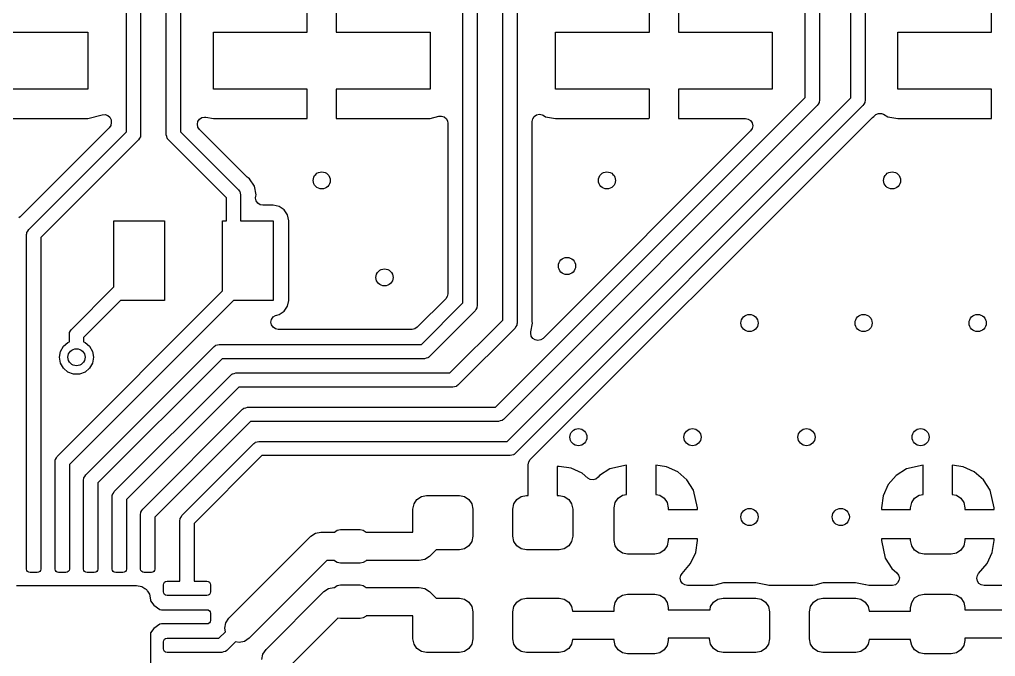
# Model space of a CAD drawing. Extents: x 5.32 to 7.68, y -5.08 to -3.12.
# Drawn here: x 5.992 to 6.666, y -4.167 to -3.728 of the extents above; entities that cross this region are included whole.
import ezdxf

# ---------------------------------------------------------------- set-up
doc = ezdxf.new("R2010")
doc.units = 0
doc.header["$MEASUREMENT"] = 0
doc.layers.add('BLACK', color=7, linetype='CONTINUOUS')

msp = doc.modelspace()

# ---------------------------------------------------------------- linework, layer by layer
at = {"layer": 'BLACK', "linetype": 'CONTINUOUS'}
for p, q in [((6.29823, -3.92316), (6.29823, -3.60756)), ((6.30807, -3.60756), (6.30807, -3.9252)), ((6.06594, -3.80505), (6.06594, -3.64897)), ((6.07579, -3.64693), (6.07579, -3.80709)), ((6.56594, -3.78147), (6.56594, -3.64693)), ((6.57579, -3.64897), (6.57579, -3.7835)), ((6.54429, -3.65677), (6.54429, -3.78346)), ((6.0935, -3.80709), (6.0935, -3.66071)), ((6.10335, -3.66275), (6.10335, -3.80505)), ((6.53445, -3.78143), (6.53445, -3.65881)), ((6.32579, -3.93497), (6.32579, -3.6863)), ((6.33563, -3.68834), (6.33563, -3.93701)), ((6.19075, -3.73622), (6.19075, -3.71595)), ((6.21083, -3.71595), (6.21083, -3.73622)), ((6.42697, -3.73622), (6.42697, -3.71595)), ((6.44705, -3.71595), (6.44705, -3.73622)), ((6.66319, -3.73622), (6.66319, -3.71595)), ((5.97461, -3.73622), (6.03937, -3.73622)), ((6.03937, -3.73622), (6.03937, -3.77559)), ((6.12598, -3.77559), (6.12598, -3.73622)), ((6.12598, -3.73622), (6.19075, -3.73622)), ((6.21083, -3.73622), (6.27559, -3.73622)), ((6.27559, -3.73622), (6.27559, -3.77559)), ((6.3622, -3.77559), (6.3622, -3.73622)), ((6.3622, -3.73622), (6.42697, -3.73622)), ((6.44705, -3.73622), (6.51181, -3.73622)), ((6.51181, -3.73622), (6.51181, -3.77559)), ((6.59843, -3.77559), (6.59843, -3.73622)), ((6.59843, -3.73622), (6.66319, -3.73622)), ((6.03937, -3.77559), (5.97461, -3.77559)), ((6.19075, -3.77559), (6.12598, -3.77559)), ((6.19075, -3.79586), (6.19075, -3.77559)), ((6.27559, -3.77559), (6.21083, -3.77559)), ((6.21083, -3.77559), (6.21083, -3.79586)), ((6.42697, -3.77559), (6.3622, -3.77559)), ((6.42697, -3.79533), (6.42697, -3.77559)), ((6.51181, -3.77559), (6.44705, -3.77559)), ((6.44705, -3.77559), (6.44705, -3.79586)), ((6.66319, -3.77559), (6.59843, -3.77559)), ((6.66319, -3.79586), (6.66319, -3.77559)), ((6.3208, -3.99508), (6.53445, -3.78143)), ((6.32871, -4.0187), (6.56594, -3.78147)), ((6.54343, -3.78588), (6.54285, -3.78694)), ((6.54409, -3.78486), (6.54343, -3.78588)), ((6.54413, -3.78461), (6.54409, -3.78486)), ((6.54418, -3.78451), (6.54413, -3.78461)), ((6.54429, -3.78346), (6.54417, -3.78433)), ((6.54417, -3.78433), (6.54418, -3.78451)), ((6.57493, -3.78592), (6.57435, -3.78698)), ((6.57558, -3.7849), (6.57493, -3.78592)), ((6.57562, -3.78465), (6.57558, -3.7849)), ((6.57567, -3.78455), (6.57562, -3.78465)), ((6.57579, -3.7835), (6.57566, -3.78437)), ((6.57566, -3.78437), (6.57567, -3.78455)), ((6.54285, -3.78694), (6.32631, -4.00348)), ((6.57435, -3.78698), (6.33423, -4.0271)), ((6.58331, -3.79313), (6.58511, -3.79239)), ((6.58511, -3.79239), (6.58706, -3.79239)), ((6.58706, -3.79239), (6.58859, -3.79296)), ((5.97461, -3.79586), (6.03936, -3.79586)), ((6.03936, -3.79586), (6.04926, -3.79321)), ((6.04926, -3.79321), (6.0512, -3.79308)), ((6.0512, -3.79308), (6.05305, -3.79371)), ((6.05305, -3.79371), (6.05452, -3.79499)), ((6.05452, -3.79499), (6.05538, -3.79674)), ((6.05555, -3.79867), (6.05517, -3.80059)), ((6.05538, -3.79674), (6.05555, -3.79804)), ((6.05555, -3.79804), (6.05555, -3.79867)), ((6.11494, -3.79987), (6.11532, -3.79796)), ((6.11532, -3.79796), (6.1164, -3.79633)), ((6.1164, -3.79633), (6.11803, -3.79525)), ((6.11803, -3.79525), (6.11994, -3.79487)), ((6.11994, -3.79487), (6.12081, -3.79495)), ((6.12081, -3.79495), (6.12599, -3.79586)), ((6.12599, -3.79586), (6.19075, -3.79586)), ((6.21083, -3.79586), (6.27559, -3.79586)), ((6.27559, -3.79586), (6.28154, -3.79426)), ((6.28154, -3.79426), (6.28349, -3.79414)), ((6.28349, -3.79414), (6.28533, -3.79476)), ((6.28533, -3.79476), (6.2868, -3.79605)), ((6.2868, -3.79605), (6.28766, -3.7978)), ((6.28766, -3.7978), (6.28783, -3.79909)), ((6.28783, -3.79909), (6.28783, -3.91678)), ((6.34602, -3.79796), (6.3464, -3.79604)), ((6.34602, -3.93501), (6.34602, -3.79796)), ((6.3464, -3.79604), (6.34749, -3.79442)), ((6.34749, -3.79442), (6.34911, -3.79334)), ((6.34911, -3.79334), (6.35102, -3.79296)), ((6.35102, -3.79296), (6.35294, -3.79334)), ((6.35294, -3.79334), (6.35352, -3.79363)), ((6.35352, -3.79363), (6.35527, -3.79464)), ((6.35527, -3.79464), (6.36221, -3.79586)), ((6.36221, -3.79586), (6.42644, -3.79586)), ((6.42644, -3.79586), (6.42697, -3.79533)), ((6.44705, -3.79586), (6.49325, -3.79586)), ((6.49325, -3.79586), (6.49516, -3.79624)), ((6.49516, -3.79624), (6.49678, -3.79732)), ((6.49678, -3.79732), (6.49786, -3.79895)), ((6.49786, -3.79895), (6.49825, -3.80086)), ((6.5652, -3.81083), (6.58028, -3.79575)), ((6.58028, -3.79575), (6.58104, -3.79513)), ((6.58104, -3.79513), (6.58191, -3.79455)), ((6.58191, -3.79455), (6.58193, -3.79451)), ((6.58193, -3.79451), (6.58331, -3.79313)), ((6.58859, -3.79296), (6.59149, -3.79464)), ((6.59149, -3.79464), (6.59843, -3.79586)), ((6.59843, -3.79586), (6.66319, -3.79586)), ((6.05409, -3.80221), (5.99255, -3.86374)), ((5.99849, -3.8725), (6.06594, -3.80505)), ((6.05517, -3.80059), (6.05409, -3.80221)), ((6.10335, -3.80505), (6.14334, -3.84504)), ((6.11532, -3.80178), (6.11494, -3.79987)), ((6.1164, -3.80341), (6.11532, -3.80178)), ((6.14928, -3.83628), (6.1164, -3.80341)), ((6.49678, -3.8044), (6.35355, -3.94763)), ((6.49786, -3.80277), (6.49678, -3.8044)), ((6.49825, -3.80086), (6.49786, -3.80277)), ((6.07435, -3.81057), (6.00689, -3.87802)), ((6.07493, -3.8095), (6.07435, -3.81057)), ((6.07558, -3.80848), (6.07493, -3.8095)), ((6.07562, -3.80823), (6.07558, -3.80848)), ((6.07567, -3.80814), (6.07562, -3.80823)), ((6.07579, -3.80709), (6.07566, -3.80795)), ((6.07566, -3.80795), (6.07567, -3.80814)), ((6.09385, -3.80825), (6.0935, -3.80709)), ((6.0941, -3.80943), (6.09385, -3.80825)), ((6.09425, -3.80964), (6.0941, -3.80943)), ((6.09428, -3.80975), (6.09425, -3.80964)), ((6.09442, -3.80986), (6.09428, -3.80975)), ((6.09495, -3.81057), (6.09442, -3.80986)), ((6.13494, -3.85056), (6.09495, -3.81057)), ((6.34477, -4.03126), (6.5652, -3.81083)), ((6.15003, -3.8369), (6.14928, -3.83628)), ((6.1509, -3.83748), (6.15003, -3.8369)), ((6.15429, -3.84255), (6.1509, -3.83748)), ((6.14334, -3.84504), (6.14387, -3.84575)), ((6.14387, -3.84575), (6.144, -3.84586)), ((6.144, -3.84586), (6.14403, -3.84597)), ((6.14403, -3.84597), (6.14419, -3.84618)), ((6.14419, -3.84618), (6.14444, -3.84736)), ((6.15548, -3.84852), (6.15429, -3.84255)), ((6.13494, -3.86636), (6.13494, -3.85056)), ((6.14444, -3.84736), (6.14478, -3.84852)), ((6.14478, -3.84852), (6.14478, -3.86636)), ((6.15518, -3.85052), (6.15527, -3.84955)), ((6.15518, -3.85076), (6.15518, -3.85052)), ((6.15556, -3.85267), (6.15518, -3.85076)), ((6.15527, -3.84955), (6.15548, -3.84852)), ((6.15664, -3.8543), (6.15556, -3.85267)), ((6.15826, -3.85538), (6.15664, -3.8543)), ((6.16018, -3.85576), (6.15826, -3.85538)), ((6.16736, -3.85576), (6.16018, -3.85576)), ((6.17142, -3.85657), (6.16736, -3.85576)), ((6.17486, -3.85886), (6.17142, -3.85657)), ((6.17715, -3.8623), (6.17486, -3.85886)), ((5.99255, -3.86374), (5.9918, -3.86436)), ((6.05736, -3.91206), (6.05736, -3.86636)), ((6.05736, -3.86636), (6.09236, -3.86636)), ((6.09236, -3.86636), (6.09236, -3.92136)), ((6.13236, -3.91486), (6.13236, -3.86636)), ((6.13236, -3.86636), (6.13494, -3.86636)), ((6.14478, -3.86636), (6.16736, -3.86636)), ((6.16736, -3.86636), (6.16736, -3.92136)), ((6.17796, -3.86636), (6.17715, -3.8623)), ((6.17796, -3.92135), (6.17796, -3.86636)), ((5.99725, -3.87459), (5.99791, -3.87357)), ((5.99791, -3.87357), (5.99849, -3.8725)), ((5.99705, -3.87598), (5.99717, -3.87512)), ((5.99705, -4.10679), (5.99705, -3.87598)), ((5.99716, -3.87494), (5.99721, -3.87484)), ((5.99717, -3.87512), (5.99716, -3.87494)), ((5.99721, -3.87484), (5.99725, -3.87459)), ((6.00689, -3.87802), (6.00689, -4.10679)), ((6.02802, -3.9414), (6.05736, -3.91206)), ((6.01817, -4.02905), (6.13236, -3.91486)), ((6.28637, -3.92032), (6.26677, -3.93991)), ((6.28745, -3.9187), (6.28637, -3.92032)), ((6.28783, -3.91678), (6.28745, -3.9187)), ((6.13978, -3.92136), (6.02657, -4.03457)), ((6.06198, -3.92136), (6.03642, -3.94692)), ((6.09236, -3.92136), (6.06198, -3.92136)), ((6.16736, -3.92136), (6.13978, -3.92136)), ((6.17486, -3.92885), (6.17715, -3.92541)), ((6.17715, -3.92541), (6.17796, -3.92135)), ((6.26962, -3.95177), (6.29823, -3.92316)), ((6.30787, -3.92659), (6.30721, -3.92761)), ((6.3079, -3.92634), (6.30787, -3.92659)), ((6.30796, -3.92625), (6.3079, -3.92634)), ((6.30807, -3.9252), (6.30795, -3.92606)), ((6.30795, -3.92606), (6.30796, -3.92625)), ((6.16614, -3.93446), (6.16722, -3.93284)), ((6.16722, -3.93284), (6.16885, -3.93176)), ((6.16885, -3.93176), (6.16978, -3.93147)), ((6.16978, -3.93147), (6.17142, -3.93115)), ((6.17142, -3.93115), (6.17486, -3.92885)), ((6.30663, -3.92868), (6.27513, -3.96017)), ((6.30721, -3.92761), (6.30663, -3.92868)), ((6.16576, -3.93638), (6.16614, -3.93446)), ((6.16614, -3.93829), (6.16576, -3.93638)), ((6.16722, -3.93991), (6.16614, -3.93829)), ((6.16885, -3.941), (6.16722, -3.93991)), ((6.26677, -3.93991), (6.26515, -3.941)), ((6.2893, -3.97146), (6.32579, -3.93497)), ((6.33419, -3.94049), (6.29482, -3.97986)), ((6.33477, -3.93942), (6.33419, -3.94049)), ((6.33543, -3.93841), (6.33477, -3.93942)), ((6.33546, -3.93815), (6.33543, -3.93841)), ((6.33552, -3.93806), (6.33546, -3.93815)), ((6.33563, -3.93701), (6.3355, -3.93788)), ((6.3355, -3.93788), (6.33552, -3.93806)), ((6.34511, -3.94312), (6.34632, -3.93701)), ((6.34612, -3.93598), (6.34602, -3.93501)), ((6.34632, -3.93701), (6.34612, -3.93598)), ((6.02657, -3.94488), (6.0267, -3.94401)), ((6.02657, -3.95004), (6.02657, -3.94488)), ((6.02669, -3.94383), (6.02674, -3.94374)), ((6.0267, -3.94401), (6.02669, -3.94383)), ((6.02674, -3.94374), (6.02678, -3.94348)), ((6.02678, -3.94348), (6.02743, -3.94247)), ((6.02743, -3.94247), (6.02802, -3.9414)), ((6.03642, -3.94692), (6.03642, -3.95004)), ((6.17076, -3.94138), (6.16885, -3.941)), ((6.26324, -3.94138), (6.17076, -3.94138)), ((6.26515, -3.941), (6.26324, -3.94138)), ((6.34501, -3.94409), (6.34511, -3.94312)), ((6.34539, -3.94601), (6.34501, -3.94409)), ((6.34648, -3.94763), (6.34539, -3.94601)), ((6.3481, -3.94871), (6.34648, -3.94763)), ((6.35355, -3.94763), (6.35193, -3.94871)), ((6.0204, -3.95659), (6.02245, -3.95304)), ((6.02245, -3.95304), (6.02559, -3.9504)), ((6.02559, -3.9504), (6.02657, -3.95004)), ((6.03642, -3.95004), (6.0374, -3.9504)), ((6.0374, -3.9504), (6.04054, -3.95304)), ((6.03786, -4.0418), (6.12644, -3.95321)), ((6.04054, -3.95304), (6.04259, -3.95659)), ((6.12644, -3.95321), (6.12714, -3.95269)), ((6.12714, -3.95269), (6.12726, -3.95255)), ((6.12726, -3.95255), (6.12737, -3.95252)), ((6.12737, -3.95252), (6.12757, -3.95237)), ((6.12757, -3.95237), (6.12876, -3.95211)), ((6.12876, -3.95211), (6.12992, -3.95177)), ((6.12992, -3.95177), (6.26962, -3.95177)), ((6.35001, -3.94909), (6.3481, -3.94871)), ((6.35193, -3.94871), (6.35001, -3.94909)), ((6.01969, -3.96063), (6.0204, -3.95659)), ((6.0204, -3.96467), (6.01969, -3.96063)), ((6.04259, -3.95659), (6.04331, -3.96063)), ((6.04331, -3.96063), (6.04259, -3.96467)), ((6.274, -3.96102), (6.27282, -3.96127)), ((6.27421, -3.96087), (6.274, -3.96102)), ((6.27431, -3.96083), (6.27421, -3.96087)), ((6.27443, -3.9607), (6.27431, -3.96083)), ((6.27513, -3.96017), (6.27443, -3.9607)), ((6.02245, -3.96822), (6.0204, -3.96467)), ((6.04259, -3.96467), (6.04054, -3.96822)), ((6.13196, -3.96161), (6.04626, -4.04731)), ((6.27165, -3.96161), (6.13196, -3.96161)), ((6.27282, -3.96127), (6.27165, -3.96161)), ((6.02559, -3.97086), (6.02245, -3.96822)), ((6.02945, -3.97226), (6.02559, -3.97086)), ((6.03355, -3.97226), (6.02945, -3.97226)), ((6.0374, -3.97086), (6.03355, -3.97226)), ((6.04054, -3.96822), (6.0374, -3.97086)), ((6.05754, -4.05333), (6.13797, -3.9729)), ((6.13797, -3.9729), (6.13867, -3.97237)), ((6.13867, -3.97237), (6.13879, -3.97224)), ((6.13879, -3.97224), (6.1389, -3.97221)), ((6.1389, -3.97221), (6.1391, -3.97205)), ((6.1391, -3.97205), (6.14029, -3.9718)), ((6.14029, -3.9718), (6.14145, -3.97146)), ((6.14145, -3.97146), (6.2893, -3.97146)), ((6.14349, -3.9813), (6.06594, -4.05884)), ((6.29134, -3.9813), (6.14349, -3.9813)), ((6.2925, -3.98096), (6.29134, -3.9813)), ((6.29369, -3.9807), (6.2925, -3.98096)), ((6.29389, -3.98055), (6.29369, -3.9807)), ((6.294, -3.98052), (6.29389, -3.98055)), ((6.29412, -3.98038), (6.294, -3.98052)), ((6.29482, -3.97986), (6.29412, -3.98038)), ((6.07723, -4.06542), (6.14613, -3.99652)), ((6.14613, -3.99652), (6.14683, -3.996)), ((6.14683, -3.996), (6.14695, -3.99586)), ((6.14695, -3.99586), (6.14705, -3.99583)), ((6.14705, -3.99583), (6.14726, -3.99568)), ((6.14726, -3.99568), (6.14844, -3.99542)), ((6.14844, -3.99542), (6.14961, -3.99508)), ((6.14961, -3.99508), (6.3208, -3.99508)), ((6.15164, -4.00492), (6.08563, -4.07094)), ((6.32283, -4.00492), (6.15164, -4.00492)), ((6.324, -4.00458), (6.32283, -4.00492)), ((6.32518, -4.00432), (6.324, -4.00458)), ((6.32539, -4.00417), (6.32518, -4.00432)), ((6.32549, -4.00414), (6.32539, -4.00417)), ((6.32561, -4.004), (6.32549, -4.00414)), ((6.32631, -4.00348), (6.32561, -4.004)), ((6.1043, -4.06985), (6.154, -4.02014)), ((6.154, -4.02014), (6.1547, -4.01962)), ((6.1547, -4.01962), (6.15482, -4.01948)), ((6.15482, -4.01948), (6.15493, -4.01945)), ((6.15493, -4.01945), (6.15513, -4.0193)), ((6.15513, -4.0193), (6.15632, -4.01904)), ((6.15632, -4.01904), (6.15748, -4.0187)), ((6.15748, -4.0187), (6.32871, -4.0187)), ((6.15952, -4.02854), (6.1127, -4.07537)), ((6.33075, -4.02854), (6.15952, -4.02854)), ((6.33191, -4.0282), (6.33075, -4.02854)), ((6.3331, -4.02795), (6.33191, -4.0282)), ((6.3333, -4.02779), (6.3331, -4.02795)), ((6.33341, -4.02776), (6.3333, -4.02779)), ((6.33353, -4.02763), (6.33341, -4.02776)), ((6.33423, -4.0271), (6.33353, -4.02763)), ((6.01673, -4.03253), (6.01686, -4.03166)), ((6.01673, -4.10679), (6.01673, -4.03253)), ((6.01685, -4.03148), (6.0169, -4.03138)), ((6.01686, -4.03166), (6.01685, -4.03148)), ((6.0169, -4.03138), (6.01693, -4.03113)), ((6.01693, -4.03113), (6.01759, -4.03011)), ((6.01759, -4.03011), (6.01817, -4.02905)), ((6.02657, -4.03457), (6.02657, -4.10679)), ((6.34331, -4.03479), (6.34369, -4.03288)), ((6.34331, -4.0561), (6.34331, -4.03479)), ((6.34369, -4.03288), (6.34477, -4.03126)), ((6.41122, -4.03512), (6.3997, -4.03763)), ((6.41122, -4.05526), (6.41122, -4.03512)), ((6.43886, -4.03615), (6.4313, -4.03507)), ((6.4313, -4.03507), (6.4313, -4.05526)), ((6.61594, -4.03512), (6.60443, -4.03763)), ((6.61594, -4.05526), (6.61594, -4.03512)), ((6.64358, -4.03615), (6.63602, -4.03507)), ((6.63602, -4.03507), (6.63602, -4.05526)), ((6.03728, -4.04286), (6.03786, -4.0418)), ((6.36457, -4.03594), (6.36339, -4.03594)), ((6.36339, -4.03594), (6.36339, -4.0561)), ((6.37291, -4.03714), (6.36457, -4.03594)), ((6.38058, -4.04064), (6.37291, -4.03714)), ((6.38444, -4.04398), (6.38058, -4.04064)), ((6.3997, -4.03763), (6.39261, -4.04219)), ((6.44652, -4.03965), (6.43886, -4.03615)), ((6.45289, -4.04517), (6.44652, -4.03965)), ((6.60443, -4.03763), (6.59734, -4.04219)), ((6.65125, -4.03965), (6.64358, -4.03615)), ((6.65762, -4.04517), (6.65125, -4.03965)), ((6.03642, -4.04528), (6.03654, -4.04441)), ((6.03642, -4.10679), (6.03642, -4.04528)), ((6.03653, -4.04423), (6.03658, -4.04413)), ((6.03654, -4.04441), (6.03653, -4.04423)), ((6.03658, -4.04413), (6.03662, -4.04388)), ((6.03662, -4.04388), (6.03728, -4.04286)), ((6.04626, -4.04731), (6.04626, -4.10679)), ((6.38614, -4.04495), (6.38444, -4.04398)), ((6.38807, -4.04519), (6.38614, -4.04495)), ((6.38995, -4.04468), (6.38807, -4.04519)), ((6.39149, -4.04348), (6.38995, -4.04468)), ((6.39261, -4.04219), (6.39149, -4.04348)), ((6.45745, -4.05226), (6.45289, -4.04517)), ((6.59182, -4.04855), (6.58832, -4.05622)), ((6.59734, -4.04219), (6.59182, -4.04855)), ((6.66217, -4.05226), (6.65762, -4.04517)), ((6.05627, -4.05566), (6.05631, -4.05541)), ((6.05631, -4.05541), (6.05696, -4.05439)), ((6.05696, -4.05439), (6.05754, -4.05333)), ((6.40833, -4.05583), (6.41122, -4.05526)), ((6.4313, -4.05526), (6.43419, -4.05583)), ((6.46013, -4.06457), (6.45745, -4.05226)), ((6.61306, -4.05583), (6.61594, -4.05526)), ((6.63602, -4.05526), (6.63891, -4.05583)), ((6.66485, -4.06457), (6.66217, -4.05226)), ((6.0561, -4.05681), (6.05623, -4.05594)), ((6.0561, -4.10679), (6.0561, -4.05681)), ((6.05622, -4.05576), (6.05627, -4.05566)), ((6.05623, -4.05594), (6.05622, -4.05576)), ((6.06594, -4.05884), (6.06594, -4.10679)), ((6.26378, -4.06545), (6.26449, -4.06187)), ((6.26449, -4.06187), (6.26652, -4.05884)), ((6.26652, -4.05884), (6.26955, -4.05681)), ((6.26955, -4.05681), (6.27313, -4.0561)), ((6.27313, -4.0561), (6.29577, -4.0561)), ((6.29577, -4.0561), (6.29935, -4.05681)), ((6.29935, -4.05681), (6.30238, -4.05884)), ((6.30238, -4.05884), (6.30441, -4.06187)), ((6.30441, -4.06187), (6.30512, -4.06545)), ((6.33268, -4.06545), (6.33339, -4.06187)), ((6.33339, -4.06187), (6.33542, -4.05884)), ((6.33542, -4.05884), (6.33845, -4.05681)), ((6.33845, -4.05681), (6.34203, -4.0561)), ((6.34203, -4.0561), (6.34331, -4.0561)), ((6.36339, -4.0561), (6.36467, -4.0561)), ((6.36467, -4.0561), (6.36824, -4.05681)), ((6.36824, -4.05681), (6.37128, -4.05884)), ((6.37128, -4.05884), (6.3733, -4.06187)), ((6.3733, -4.06187), (6.37402, -4.06545)), ((6.40256, -4.06447), (6.40327, -4.06089)), ((6.40327, -4.06089), (6.4053, -4.05786)), ((6.4053, -4.05786), (6.40833, -4.05583)), ((6.43419, -4.05583), (6.43722, -4.05786)), ((6.43722, -4.05786), (6.43925, -4.06089)), ((6.43925, -4.06089), (6.43996, -4.06447)), ((6.58832, -4.05622), (6.58712, -4.06457)), ((6.60728, -4.06447), (6.608, -4.06089)), ((6.608, -4.06089), (6.61002, -4.05786)), ((6.61002, -4.05786), (6.61306, -4.05583)), ((6.63891, -4.05583), (6.64195, -4.05786)), ((6.64195, -4.05786), (6.64397, -4.06089)), ((6.64397, -4.06089), (6.64469, -4.06447)), ((6.07579, -4.0689), (6.07591, -4.06803)), ((6.07579, -4.10679), (6.07579, -4.0689)), ((6.0759, -4.06785), (6.07595, -4.06775)), ((6.07591, -4.06803), (6.0759, -4.06785)), ((6.07595, -4.06775), (6.07599, -4.0675)), ((6.07599, -4.0675), (6.07665, -4.06648)), ((6.07665, -4.06648), (6.07723, -4.06542)), ((6.26378, -4.0813), (6.26378, -4.06545)), ((6.30512, -4.06545), (6.30512, -4.08415)), ((6.33268, -4.08415), (6.33268, -4.06545)), ((6.37402, -4.06545), (6.37402, -4.08415)), ((6.40256, -4.08711), (6.40256, -4.06447)), ((6.43996, -4.06447), (6.43996, -4.06575)), ((6.43996, -4.06575), (6.46013, -4.06575)), ((6.46013, -4.06575), (6.46013, -4.06457)), ((6.58712, -4.06457), (6.58712, -4.06575)), ((6.58712, -4.06575), (6.60728, -4.06575)), ((6.60728, -4.06575), (6.60728, -4.06447)), ((6.64469, -4.06447), (6.64469, -4.06575)), ((6.64469, -4.06575), (6.66485, -4.06575)), ((6.66485, -4.06575), (6.66485, -4.06457)), ((6.08563, -4.07094), (6.08563, -4.10679)), ((6.10285, -4.07333), (6.10298, -4.07246)), ((6.10285, -4.11516), (6.10285, -4.07333)), ((6.10297, -4.07228), (6.10302, -4.07218)), ((6.10298, -4.07246), (6.10297, -4.07228)), ((6.10302, -4.07218), (6.10306, -4.07193)), ((6.10306, -4.07193), (6.10371, -4.07091)), ((6.10371, -4.07091), (6.1043, -4.06985)), ((6.1127, -4.07537), (6.1127, -4.11516)), ((6.19324, -4.08418), (6.19643, -4.08205)), ((6.19643, -4.08205), (6.2002, -4.0813)), ((6.2002, -4.0813), (6.20953, -4.0813)), ((6.20953, -4.0813), (6.20957, -4.08123)), ((6.20957, -4.08123), (6.21146, -4.07997)), ((6.21146, -4.07997), (6.21368, -4.07953)), ((6.21368, -4.07953), (6.22726, -4.07953)), ((6.22726, -4.07953), (6.22949, -4.07997)), ((6.22949, -4.07997), (6.23137, -4.08123)), ((6.23137, -4.08123), (6.23142, -4.0813)), ((6.23142, -4.0813), (6.26378, -4.0813)), ((6.13674, -4.14068), (6.19324, -4.08418)), ((6.19324, -4.08418), (6.19324, -4.08418)), ((6.30441, -4.08773), (6.30238, -4.09077)), ((6.30512, -4.08415), (6.30441, -4.08773)), ((6.33339, -4.08773), (6.33268, -4.08415)), ((6.33542, -4.09077), (6.33339, -4.08773)), ((6.3733, -4.08773), (6.37128, -4.09077)), ((6.37402, -4.08415), (6.3733, -4.08773)), ((6.40327, -4.09068), (6.40256, -4.08711)), ((6.43996, -4.08711), (6.43925, -4.09068)), ((6.46013, -4.08583), (6.43996, -4.08583)), ((6.43996, -4.08583), (6.43996, -4.08711)), ((6.45893, -4.09535), (6.46013, -4.08701)), ((6.46013, -4.08701), (6.46013, -4.08583)), ((6.60728, -4.08583), (6.58712, -4.08583)), ((6.58712, -4.08583), (6.58712, -4.08701)), ((6.58712, -4.08701), (6.58979, -4.09931)), ((6.60728, -4.08711), (6.60728, -4.08583)), ((6.608, -4.09068), (6.60728, -4.08711)), ((6.64469, -4.08711), (6.64397, -4.09068)), ((6.66485, -4.08583), (6.64469, -4.08583)), ((6.64469, -4.08583), (6.64469, -4.08711)), ((6.66365, -4.09535), (6.66485, -4.08701)), ((6.66485, -4.08701), (6.66485, -4.08583)), ((6.27967, -4.0935), (6.27507, -4.0981)), ((6.29577, -4.0935), (6.27967, -4.0935)), ((6.29935, -4.09279), (6.29577, -4.0935)), ((6.30238, -4.09077), (6.29935, -4.09279)), ((6.33845, -4.09279), (6.33542, -4.09077)), ((6.34203, -4.0935), (6.33845, -4.09279)), ((6.36467, -4.0935), (6.34203, -4.0935)), ((6.36824, -4.09279), (6.36467, -4.0935)), ((6.37128, -4.09077), (6.36824, -4.09279)), ((6.4053, -4.09372), (6.40327, -4.09068)), ((6.40833, -4.09574), (6.4053, -4.09372)), ((6.41191, -4.09646), (6.40833, -4.09574)), ((6.43419, -4.09574), (6.43061, -4.09646)), ((6.43722, -4.09372), (6.43419, -4.09574)), ((6.43925, -4.09068), (6.43722, -4.09372)), ((6.45543, -4.10302), (6.45893, -4.09535)), ((6.61002, -4.09372), (6.608, -4.09068)), ((6.61306, -4.09574), (6.61002, -4.09372)), ((6.61663, -4.09646), (6.61306, -4.09574)), ((6.63891, -4.09574), (6.63533, -4.09646)), ((6.64195, -4.09372), (6.63891, -4.09574)), ((6.64397, -4.09068), (6.64195, -4.09372)), ((6.66015, -4.10302), (6.66365, -4.09535)), ((6.20427, -4.10098), (6.15066, -4.1546)), ((6.20953, -4.10098), (6.20427, -4.10098)), ((6.20957, -4.10106), (6.20953, -4.10098)), ((6.21146, -4.10231), (6.20957, -4.10106)), ((6.21368, -4.10276), (6.21146, -4.10231)), ((6.22949, -4.10231), (6.22726, -4.10276)), ((6.23137, -4.10106), (6.22949, -4.10231)), ((6.23142, -4.10098), (6.23137, -4.10106)), ((6.26811, -4.10098), (6.23142, -4.10098)), ((6.27188, -4.10024), (6.26811, -4.10098)), ((6.27507, -4.0981), (6.27188, -4.10024)), ((6.43061, -4.09646), (6.41191, -4.09646)), ((6.58979, -4.09931), (6.59435, -4.1064)), ((6.63533, -4.09646), (6.61663, -4.09646)), ((5.99723, -4.10773), (5.99705, -4.10679)), ((5.99777, -4.10853), (5.99723, -4.10773)), ((5.99857, -4.10906), (5.99777, -4.10853)), ((5.99951, -4.10925), (5.99857, -4.10906)), ((6.00443, -4.10925), (5.99951, -4.10925)), ((6.00537, -4.10906), (6.00443, -4.10925)), ((6.00617, -4.10853), (6.00537, -4.10906)), ((6.0067, -4.10773), (6.00617, -4.10853)), ((6.00689, -4.10679), (6.0067, -4.10773)), ((6.01692, -4.10773), (6.01673, -4.10679)), ((6.01745, -4.10853), (6.01692, -4.10773)), ((6.01825, -4.10906), (6.01745, -4.10853)), ((6.01919, -4.10925), (6.01825, -4.10906)), ((6.02411, -4.10925), (6.01919, -4.10925)), ((6.02506, -4.10906), (6.02411, -4.10925)), ((6.02585, -4.10853), (6.02506, -4.10906)), ((6.02639, -4.10773), (6.02585, -4.10853)), ((6.02657, -4.10679), (6.02639, -4.10773)), ((6.0366, -4.10773), (6.03642, -4.10679)), ((6.03714, -4.10853), (6.0366, -4.10773)), ((6.03794, -4.10906), (6.03714, -4.10853)), ((6.03888, -4.10925), (6.03794, -4.10906)), ((6.0438, -4.10925), (6.03888, -4.10925)), ((6.04474, -4.10906), (6.0438, -4.10925)), ((6.04554, -4.10853), (6.04474, -4.10906)), ((6.04607, -4.10773), (6.04554, -4.10853)), ((6.04626, -4.10679), (6.04607, -4.10773)), ((6.05629, -4.10773), (6.0561, -4.10679)), ((6.05682, -4.10853), (6.05629, -4.10773)), ((6.05762, -4.10906), (6.05682, -4.10853)), ((6.05856, -4.10925), (6.05762, -4.10906)), ((6.06348, -4.10925), (6.05856, -4.10925)), ((6.06443, -4.10906), (6.06348, -4.10925)), ((6.06522, -4.10853), (6.06443, -4.10906)), ((6.06576, -4.10773), (6.06522, -4.10853)), ((6.06594, -4.10679), (6.06576, -4.10773)), ((6.07597, -4.10773), (6.07579, -4.10679)), ((6.07651, -4.10853), (6.07597, -4.10773)), ((6.07731, -4.10906), (6.07651, -4.10853)), ((6.07825, -4.10925), (6.07731, -4.10906)), ((6.08317, -4.10925), (6.07825, -4.10925)), ((6.08411, -4.10906), (6.08317, -4.10925)), ((6.08491, -4.10853), (6.08411, -4.10906)), ((6.08544, -4.10773), (6.08491, -4.10853)), ((6.08563, -4.10679), (6.08544, -4.10773)), ((6.22726, -4.10276), (6.21368, -4.10276)), ((6.44949, -4.10988), (6.45543, -4.10302)), ((6.59435, -4.1064), (6.59778, -4.10937)), ((6.59778, -4.10937), (6.59897, -4.11091)), ((6.65421, -4.10988), (6.66015, -4.10302)), ((6.09172, -4.11668), (6.09226, -4.11588)), ((6.09226, -4.11588), (6.09305, -4.11534)), ((6.09305, -4.11534), (6.094, -4.11516)), ((6.094, -4.11516), (6.10285, -4.11516)), ((6.1127, -4.11516), (6.12156, -4.11516)), ((6.12156, -4.11516), (6.1225, -4.11534)), ((6.1225, -4.11534), (6.1233, -4.11588)), ((6.1233, -4.11588), (6.12383, -4.11668)), ((6.44826, -4.11315), (6.44864, -4.11124)), ((6.44864, -4.11506), (6.44826, -4.11315)), ((6.44864, -4.11124), (6.44949, -4.10988)), ((6.44973, -4.11669), (6.44864, -4.11506)), ((6.59925, -4.11473), (6.59828, -4.11642)), ((6.59897, -4.11091), (6.59949, -4.11279)), ((6.59949, -4.11279), (6.59925, -4.11473)), ((6.65299, -4.11315), (6.65337, -4.11124)), ((6.65337, -4.11506), (6.65299, -4.11315)), ((6.65337, -4.11124), (6.65421, -4.10988)), ((6.65445, -4.11669), (6.65337, -4.11506)), ((5.99016, -4.11811), (6.07283, -4.11811)), ((6.07283, -4.11811), (6.0766, -4.11886)), ((6.0766, -4.11886), (6.07864, -4.12022)), ((6.07864, -4.12022), (6.07903, -4.12038)), ((6.07903, -4.12038), (6.07932, -4.12067)), ((6.07932, -4.12067), (6.07979, -4.12099)), ((6.07979, -4.12099), (6.08011, -4.12147)), ((6.08011, -4.12147), (6.0804, -4.12176)), ((6.0804, -4.12176), (6.08056, -4.12214)), ((6.08056, -4.12214), (6.08193, -4.12419)), ((6.09154, -4.11762), (6.09172, -4.11668)), ((6.09154, -4.12254), (6.09154, -4.11762)), ((6.09172, -4.12348), (6.09154, -4.12254)), ((6.12383, -4.11668), (6.12402, -4.11762)), ((6.12402, -4.12254), (6.12383, -4.12348)), ((6.12402, -4.11762), (6.12402, -4.12254)), ((6.16233, -4.16233), (6.20229, -4.12237)), ((6.20229, -4.12237), (6.20549, -4.12024)), ((6.20549, -4.12024), (6.20925, -4.11949)), ((6.20925, -4.11949), (6.2095, -4.11954)), ((6.2095, -4.11954), (6.20957, -4.11942)), ((6.20957, -4.11942), (6.21146, -4.11816)), ((6.21146, -4.11816), (6.21368, -4.11772)), ((6.21368, -4.11772), (6.22726, -4.11772)), ((6.22726, -4.11772), (6.22949, -4.11816)), ((6.22949, -4.11816), (6.23137, -4.11942)), ((6.23137, -4.11942), (6.23142, -4.11949)), ((6.23142, -4.11949), (6.26811, -4.11949)), ((6.26811, -4.11949), (6.27188, -4.12024)), ((6.27188, -4.12024), (6.27507, -4.12237)), ((6.27507, -4.12237), (6.27967, -4.12697)), ((6.45135, -4.11777), (6.44973, -4.11669)), ((6.45326, -4.11815), (6.45135, -4.11777)), ((6.47087, -4.11815), (6.45326, -4.11815)), ((6.47216, -4.11798), (6.47087, -4.11815)), ((6.478, -4.11641), (6.47216, -4.11798)), ((6.50034, -4.11641), (6.478, -4.11641)), ((6.50727, -4.11764), (6.50034, -4.11641)), ((6.50754, -4.11777), (6.50727, -4.11764)), ((6.50946, -4.11815), (6.50754, -4.11777)), ((6.53977, -4.11815), (6.50946, -4.11815)), ((6.54106, -4.11798), (6.53977, -4.11815)), ((6.5469, -4.11641), (6.54106, -4.11798)), ((6.56924, -4.11641), (6.5469, -4.11641)), ((6.57617, -4.11764), (6.56924, -4.11641)), ((6.57644, -4.11777), (6.57617, -4.11764)), ((6.57835, -4.11815), (6.57644, -4.11777)), ((6.5945, -4.11815), (6.57835, -4.11815)), ((6.59486, -4.11814), (6.5945, -4.11815)), ((6.59674, -4.11762), (6.59486, -4.11814)), ((6.59828, -4.11642), (6.59674, -4.11762)), ((6.65608, -4.11777), (6.65445, -4.11669)), ((6.65799, -4.11815), (6.65608, -4.11777)), ((6.75198, -4.11815), (6.65799, -4.11815)), ((6.08193, -4.12419), (6.08268, -4.12795)), ((6.08268, -4.12795), (6.08268, -4.12862)), ((6.08268, -4.12862), (6.08478, -4.13176)), ((6.09226, -4.12428), (6.09172, -4.12348)), ((6.09305, -4.12481), (6.09226, -4.12428)), ((6.094, -4.125), (6.09305, -4.12481)), ((6.12156, -4.125), (6.094, -4.125)), ((6.1225, -4.12481), (6.12156, -4.125)), ((6.1233, -4.12428), (6.1225, -4.12481)), ((6.12383, -4.12348), (6.1233, -4.12428)), ((6.27967, -4.12697), (6.29577, -4.12697)), ((6.29577, -4.12697), (6.29935, -4.12768)), ((6.29935, -4.12768), (6.30238, -4.12971)), ((6.33542, -4.12971), (6.33845, -4.12768)), ((6.33845, -4.12768), (6.34203, -4.12697)), ((6.34203, -4.12697), (6.36467, -4.12697)), ((6.36467, -4.12697), (6.36824, -4.12768)), ((6.36824, -4.12768), (6.37128, -4.12971)), ((6.40327, -4.12979), (6.4053, -4.12675)), ((6.4053, -4.12675), (6.40833, -4.12473)), ((6.40833, -4.12473), (6.41191, -4.12402)), ((6.41191, -4.12402), (6.43061, -4.12402)), ((6.43061, -4.12402), (6.43419, -4.12473)), ((6.43419, -4.12473), (6.43722, -4.12675)), ((6.43722, -4.12675), (6.43925, -4.12979)), ((6.47124, -4.12971), (6.47428, -4.12768)), ((6.47428, -4.12768), (6.47785, -4.12697)), ((6.47785, -4.12697), (6.50049, -4.12697)), ((6.50049, -4.12697), (6.50407, -4.12768)), ((6.50407, -4.12768), (6.5071, -4.12971)), ((6.54014, -4.12971), (6.54317, -4.12768)), ((6.54317, -4.12768), (6.54675, -4.12697)), ((6.54675, -4.12697), (6.56939, -4.12697)), ((6.56939, -4.12697), (6.57297, -4.12768)), ((6.57297, -4.12768), (6.576, -4.12971)), ((6.608, -4.12979), (6.61002, -4.12675)), ((6.61002, -4.12675), (6.61306, -4.12473)), ((6.61306, -4.12473), (6.61663, -4.12402)), ((6.61663, -4.12402), (6.63533, -4.12402)), ((6.63533, -4.12402), (6.63891, -4.12473)), ((6.63891, -4.12473), (6.64195, -4.12675)), ((6.64195, -4.12675), (6.64397, -4.12979)), ((6.08478, -4.13176), (6.08903, -4.1346)), ((6.08903, -4.1346), (6.09025, -4.13484)), ((6.09025, -4.13484), (6.12156, -4.13484)), ((6.12156, -4.13484), (6.1225, -4.13503)), ((6.1225, -4.13503), (6.1233, -4.13556)), ((6.1233, -4.13556), (6.12383, -4.13636)), ((6.12383, -4.13636), (6.12402, -4.1373)), ((6.30238, -4.12971), (6.30441, -4.13274)), ((6.30441, -4.13274), (6.30512, -4.13632)), ((6.30512, -4.13632), (6.30512, -4.15502)), ((6.33268, -4.13632), (6.33339, -4.13274)), ((6.33268, -4.15502), (6.33268, -4.13632)), ((6.33339, -4.13274), (6.33542, -4.12971)), ((6.37128, -4.12971), (6.3733, -4.13274)), ((6.3733, -4.13274), (6.37392, -4.13583)), ((6.37392, -4.13583), (6.40256, -4.13583)), ((6.40256, -4.13337), (6.40327, -4.12979)), ((6.40256, -4.13583), (6.40256, -4.13337)), ((6.43925, -4.12979), (6.43996, -4.13337)), ((6.43996, -4.13337), (6.43996, -4.13484)), ((6.43996, -4.13484), (6.4688, -4.13484)), ((6.4688, -4.13484), (6.46922, -4.13274)), ((6.46922, -4.13274), (6.47124, -4.12971)), ((6.5071, -4.12971), (6.50913, -4.13274)), ((6.50913, -4.13274), (6.50984, -4.13632)), ((6.50984, -4.13632), (6.50984, -4.15502)), ((6.5374, -4.13632), (6.53811, -4.13274)), ((6.5374, -4.15502), (6.5374, -4.13632)), ((6.53811, -4.13274), (6.54014, -4.12971)), ((6.576, -4.12971), (6.57803, -4.13274)), ((6.57803, -4.13274), (6.57864, -4.13583)), ((6.57864, -4.13583), (6.60728, -4.13583)), ((6.60728, -4.13337), (6.608, -4.12979)), ((6.60728, -4.13583), (6.60728, -4.13337)), ((6.64397, -4.12979), (6.64469, -4.13337)), ((6.64469, -4.13337), (6.64469, -4.13484)), ((6.64469, -4.13484), (6.67567, -4.13484)), ((6.12402, -4.14222), (6.12383, -4.14317)), ((6.12402, -4.1373), (6.12402, -4.14222)), ((6.13461, -4.14387), (6.13674, -4.14068)), ((6.21191, -4.14059), (6.17625, -4.17625)), ((6.21368, -4.14094), (6.21191, -4.14059)), ((6.22726, -4.14094), (6.21368, -4.14094)), ((6.22949, -4.1405), (6.22726, -4.14094)), ((6.23137, -4.13924), (6.22949, -4.1405)), ((6.23142, -4.13917), (6.23137, -4.13924)), ((6.26378, -4.13917), (6.23142, -4.13917)), ((6.26378, -4.15502), (6.26378, -4.13917)), ((6.08478, -4.14777), (6.08268, -4.15091)), ((6.08903, -4.14493), (6.08478, -4.14777)), ((6.09025, -4.14469), (6.08903, -4.14493)), ((6.12156, -4.14469), (6.09025, -4.14469)), ((6.1225, -4.1445), (6.12156, -4.14469)), ((6.1233, -4.14396), (6.1225, -4.1445)), ((6.12383, -4.14317), (6.1233, -4.14396)), ((6.13386, -4.14764), (6.13461, -4.14387)), ((6.13434, -4.15004), (6.13386, -4.14764)), ((6.08268, -4.15091), (6.08268, -4.21063)), ((6.09154, -4.15699), (6.09172, -4.15605)), ((6.09172, -4.15605), (6.09226, -4.15525)), ((6.09226, -4.15525), (6.09305, -4.15471)), ((6.09305, -4.15471), (6.094, -4.15453)), ((6.094, -4.15453), (6.12985, -4.15453)), ((6.12985, -4.15453), (6.13434, -4.15004)), ((6.15066, -4.1546), (6.14747, -4.15673)), ((6.26449, -4.1586), (6.26378, -4.15502)), ((6.30512, -4.15502), (6.30441, -4.1586)), ((6.33339, -4.1586), (6.33268, -4.15502)), ((6.37392, -4.15551), (6.3733, -4.1586)), ((6.40256, -4.15551), (6.37392, -4.15551)), ((6.40256, -4.156), (6.40256, -4.15551)), ((6.40327, -4.15958), (6.40256, -4.156)), ((6.43996, -4.156), (6.43925, -4.15958)), ((6.4685, -4.15453), (6.43996, -4.15453)), ((6.43996, -4.15453), (6.43996, -4.156)), ((6.4685, -4.15502), (6.4685, -4.15453)), ((6.46922, -4.1586), (6.4685, -4.15502)), ((6.50984, -4.15502), (6.50913, -4.1586)), ((6.53811, -4.1586), (6.5374, -4.15502)), ((6.57864, -4.15551), (6.57803, -4.1586)), ((6.60728, -4.15551), (6.57864, -4.15551)), ((6.60728, -4.156), (6.60728, -4.15551)), ((6.608, -4.15958), (6.60728, -4.156)), ((6.64469, -4.156), (6.64397, -4.15958)), ((6.67443, -4.15453), (6.64469, -4.15453)), ((6.64469, -4.15453), (6.64469, -4.156)), ((6.09154, -4.16191), (6.09154, -4.15699)), ((6.09172, -4.16285), (6.09154, -4.16191)), ((6.09226, -4.16365), (6.09172, -4.16285)), ((6.13537, -4.16293), (6.13467, -4.16345)), ((6.1413, -4.157), (6.13537, -4.16293)), ((6.1437, -4.15748), (6.1413, -4.157)), ((6.14747, -4.15673), (6.1437, -4.15748)), ((6.1602, -4.16552), (6.16233, -4.16233)), ((6.26652, -4.16163), (6.26449, -4.1586)), ((6.26955, -4.16366), (6.26652, -4.16163)), ((6.30238, -4.16163), (6.29935, -4.16366)), ((6.30441, -4.1586), (6.30238, -4.16163)), ((6.33542, -4.16163), (6.33339, -4.1586)), ((6.33845, -4.16366), (6.33542, -4.16163)), ((6.37128, -4.16163), (6.36824, -4.16366)), ((6.3733, -4.1586), (6.37128, -4.16163)), ((6.4053, -4.16262), (6.40327, -4.15958)), ((6.40833, -4.16464), (6.4053, -4.16262)), ((6.43722, -4.16262), (6.43419, -4.16464)), ((6.43925, -4.15958), (6.43722, -4.16262)), ((6.47124, -4.16163), (6.46922, -4.1586)), ((6.47428, -4.16366), (6.47124, -4.16163)), ((6.5071, -4.16163), (6.50407, -4.16366)), ((6.50913, -4.1586), (6.5071, -4.16163)), ((6.54014, -4.16163), (6.53811, -4.1586)), ((6.54317, -4.16366), (6.54014, -4.16163)), ((6.576, -4.16163), (6.57297, -4.16366)), ((6.57803, -4.1586), (6.576, -4.16163)), ((6.61002, -4.16262), (6.608, -4.15958)), ((6.61306, -4.16464), (6.61002, -4.16262)), ((6.64195, -4.16262), (6.63891, -4.16464)), ((6.64397, -4.15958), (6.64195, -4.16262)), ((6.09305, -4.16418), (6.09226, -4.16365)), ((6.094, -4.16437), (6.09305, -4.16418)), ((6.13189, -4.16437), (6.094, -4.16437)), ((6.13305, -4.16403), (6.13189, -4.16437)), ((6.13424, -4.16377), (6.13305, -4.16403)), ((6.13444, -4.16362), (6.13424, -4.16377)), ((6.13455, -4.16359), (6.13444, -4.16362)), ((6.13467, -4.16345), (6.13455, -4.16359)), ((6.15945, -4.16929), (6.1602, -4.16552)), ((6.27313, -4.16437), (6.26955, -4.16366)), ((6.29577, -4.16437), (6.27313, -4.16437)), ((6.29935, -4.16366), (6.29577, -4.16437)), ((6.34203, -4.16437), (6.33845, -4.16366)), ((6.36467, -4.16437), (6.34203, -4.16437)), ((6.36824, -4.16366), (6.36467, -4.16437)), ((6.41191, -4.16535), (6.40833, -4.16464)), ((6.43061, -4.16535), (6.41191, -4.16535)), ((6.43419, -4.16464), (6.43061, -4.16535)), ((6.47785, -4.16437), (6.47428, -4.16366)), ((6.50049, -4.16437), (6.47785, -4.16437)), ((6.50407, -4.16366), (6.50049, -4.16437)), ((6.54675, -4.16437), (6.54317, -4.16366)), ((6.56939, -4.16437), (6.54675, -4.16437)), ((6.57297, -4.16366), (6.56939, -4.16437)), ((6.61663, -4.16535), (6.61306, -4.16464)), ((6.63533, -4.16535), (6.61663, -4.16535)), ((6.63891, -4.16464), (6.63533, -4.16535))]:
    msp.add_line(p, q, dxfattribs=at)
at = {"layer": 'BLACK'}
for centre in [(6.20079, -3.83858), (6.39764, -3.83858), (6.59449, -3.83858), (6.37008, -3.89764), (6.24409, -3.90551), (6.49606, -3.93701), (6.5748, -3.93701), (6.65354, -3.93701), (6.0315, -3.96063), (6.37795, -4.01575), (6.45669, -4.01575), (6.53543, -4.01575), (6.61417, -4.01575), (6.49606, -4.07087), (6.55906, -4.07087)]:
    msp.add_circle(centre, 0.00591, dxfattribs=at)

doc.saveas('drawing.dxf')
